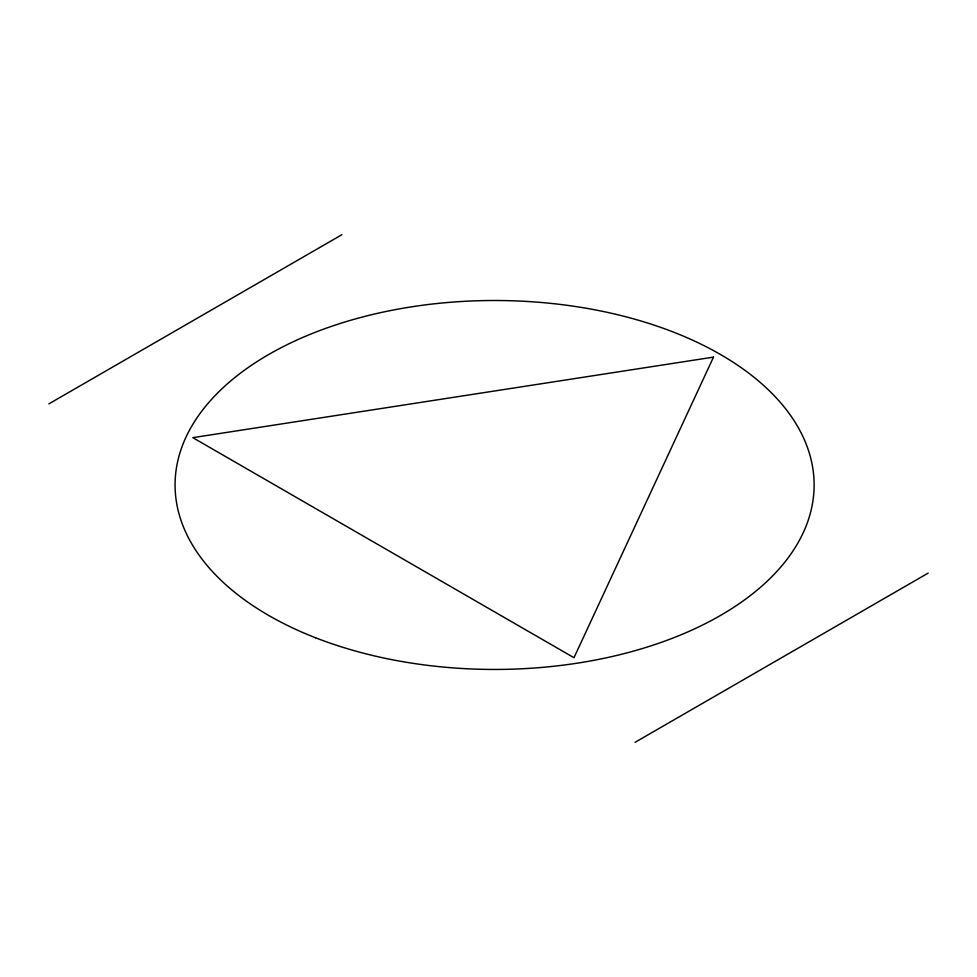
<?xml version="1.0" encoding="UTF-8"?>
<svg xmlns="http://www.w3.org/2000/svg" width="977" height="977" viewBox="0 0 977 977"><rect width="100%" height="100%" fill="white"/><g stroke="black" fill="none" stroke-linecap="round" stroke-linejoin="round"><path stroke-width="1.47" d="M48.85 403.892L341.95 234.675M635.05 742.325L928.15 573.108M713.503 357.118L573.987 657.716L192.835 437.659L713.503 357.118M315.51 637.749A319.516 184.47 0 0 0 813.304 498.136A319.516 184.47 0 0 0 354.993 319.039A319.516 184.47 0 0 0 315.51 637.749"/></g></svg>
